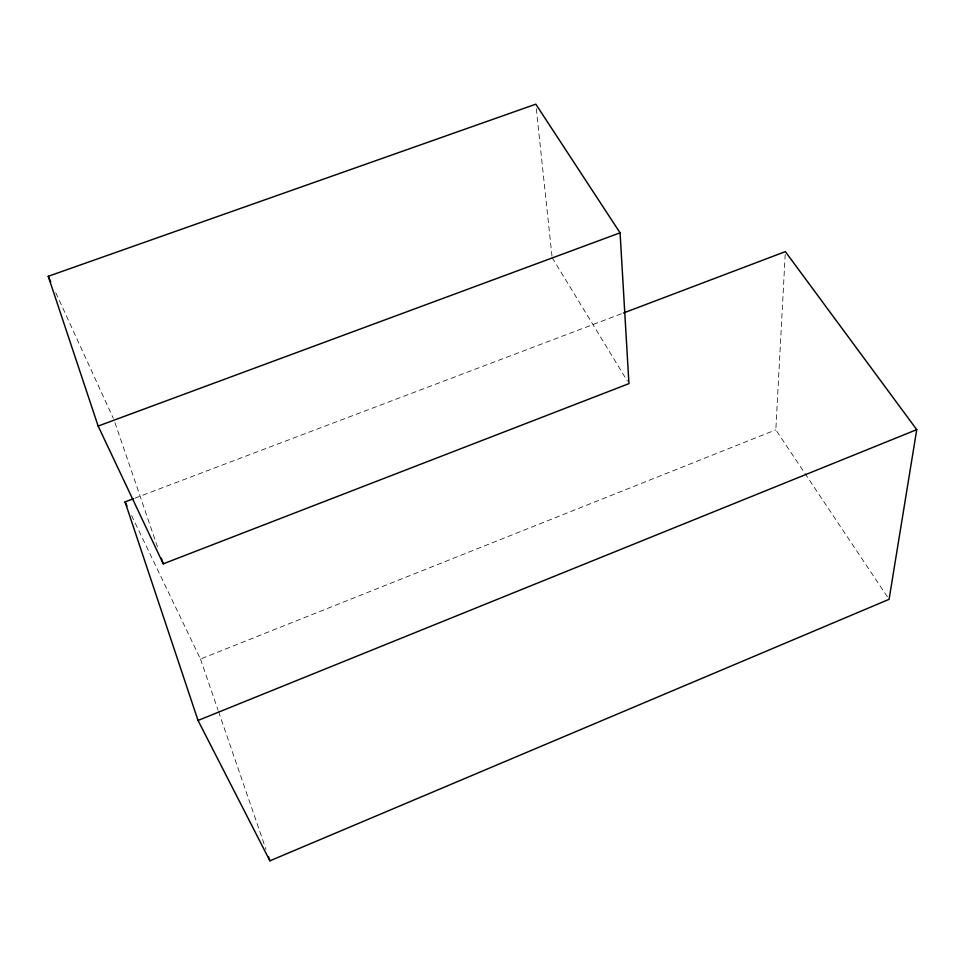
<?xml version="1.0" encoding="UTF-8"?>
<svg xmlns="http://www.w3.org/2000/svg" width="965" height="965" viewBox="0 0 965 965"><rect width="100%" height="100%" fill="white"/><g stroke="black" fill="none" stroke-linecap="round" stroke-linejoin="round"><path stroke-width="0.72" stroke-dasharray="4.83 3.62" d="M887.402 596.828L775.824 429.847L785.196 254.615M131.554 515.467L200.467 659.035L775.824 429.847M134.907 498.181L622.039 313.529M552.137 257.607L627.371 381.066M55.765 292.697L113.351 418.424M200.467 659.035L218.066 710.192M218.56 711.615L265.99 849.453M114.956 422.646L157.404 546.721M536.287 108.647L551.98 256.111"/><path stroke-width="1.45" d="M623.45 312.998L785.353 251.624L916.75 429.642L889.079 599.325L269.898 860.828L198.03 720.457L125.052 501.921L133.508 498.712M198.03 720.457L916.75 429.642M163.254 563.837L628.939 383.636L620.073 232.83L535.816 104.172L48.25 276.292L98.141 426.06L163.254 563.837L161.3 558.132M98.141 426.06L620.073 232.83M125.052 501.921L127.006 505.986M48.25 276.292L50.759 281.756M268.439 856.558L269.898 860.828"/></g></svg>
